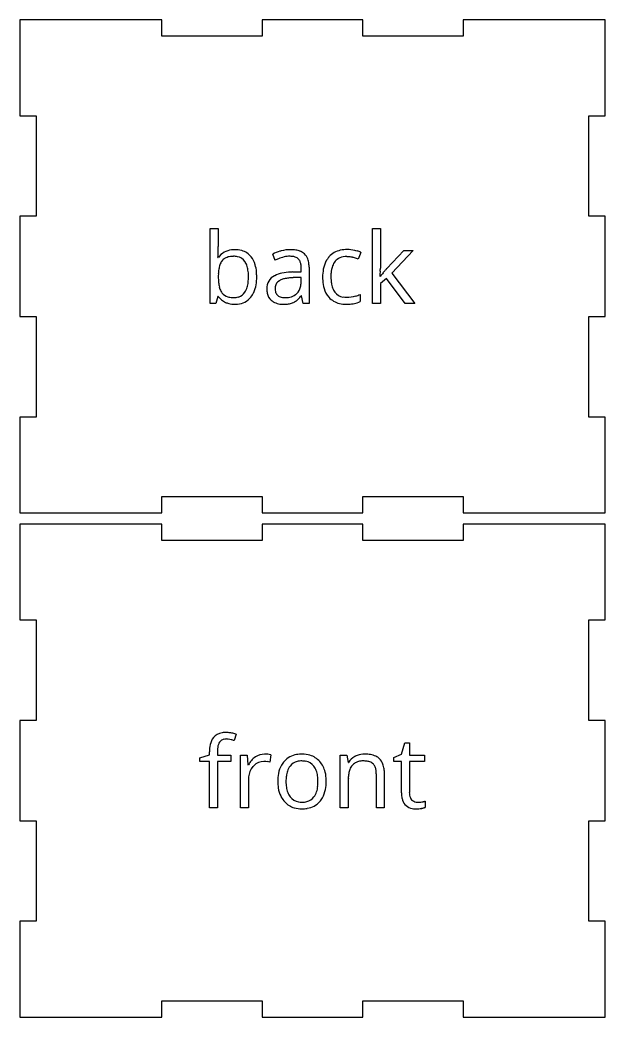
# Model space of a CAD drawing. Header units: inches. Extents: x 0 to 19.3, y 0.1 to 13.
# Drawn here: x 0 to 6.35, y 0.12 to 10.96 of the extents above; entities that cross this region are included whole.
import ezdxf

# ---------------------------------------------------------------- set-up
doc = ezdxf.new("R2010")
doc.units = ezdxf.units.IN

msp = doc.modelspace()

# ---------------------------------------------------------------- linework, layer by layer
at = {"layer": 'back_labelLayer'}
for p, q in [((2.067, 7.879), (2.067, 8.693)), ((2.067, 8.693), (2.154, 8.693)), ((2.154, 8.693), (2.154, 8.495)), ((3.828, 7.879), (3.828, 8.693)), ((3.828, 8.693), (3.914, 8.693)), ((3.914, 8.693), (3.914, 8.262)), ((3.983, 8.256), (4.168, 8.453)), ((4.271, 8.453), (4.039, 8.208)), ((4.168, 8.453), (4.271, 8.453)), ((2.15, 8.376), (2.154, 8.376)), ((2.771, 8.346), (2.745, 8.413)), ((3.701, 8.433), (3.674, 8.359)), ((3.055, 8.223), (3.055, 8.259)), ((3.14, 8.271), (3.14, 7.879)), ((2.958, 8.22), (3.055, 8.223)), ((3.053, 8.161), (2.966, 8.158)), ((3.053, 8.11), (3.053, 8.161)), ((3.91, 8.173), (3.914, 8.173)), ((3.98, 8.15), (3.914, 8.094)), ((4.182, 7.879), (3.98, 8.15)), ((4.039, 8.208), (4.287, 7.879)), ((3.914, 8.094), (3.914, 7.879)), ((2.148, 7.953), (2.129, 7.879)), ((2.154, 7.953), (2.148, 7.953)), ((3.058, 7.961), (3.054, 7.961)), ((3.076, 7.879), (3.058, 7.961)), ((3.693, 7.976), (3.693, 7.899)), ((2.129, 7.879), (2.067, 7.879)), ((3.14, 7.879), (3.076, 7.879)), ((3.914, 7.879), (3.828, 7.879)), ((4.287, 7.879), (4.182, 7.879))]:
    msp.add_line(p, q, dxfattribs=at)
for centre, radius, start, end in [((0.344, 8.494), 1.81, 358.1124, 0.0483), ((2.316, 8.263), 0.197, 95.1834, 145.111), ((2.333, 8.165), 0.296, 89.8747, 96.814), ((2.336, 8.197), 0.265, 74.2392, 90.5625), ((2.354, 8.261), 0.199, 38.5631, 74.0671), ((2.939, 8.06), 0.402, 90.0715, 104.652), ((2.941, 8.095), 0.367, 81.568, 90.3247), ((2.962, 8.233), 0.227, 68.2275, 81.7496), ((3.524, 8.235), 0.225, 101.4912, 138.3135), ((3.551, 8.122), 0.341, 89.5893, 102.1787), ((3.553, 8.071), 0.392, 77.7702, 89.9474), ((3.546, 8.03), 0.433, 74.6796, 77.958), ((0.848, 8.477), 1.306, 355.7241, 358.1257), ((1.079, 8.461), 1.074, 355.4683, 355.6512), ((2.284, 8.268), 0.115, 120.1402, 142.425), ((2.301, 8.237), 0.151, 100.4468, 119.67), ((2.319, 8.145), 0.244, 89.5729, 100.7323), ((2.322, 8.189), 0.201, 78.678, 90.3747), ((2.339, 8.261), 0.127, 35.5407, 79.8013), ((2.309, 8.226), 0.256, 16.4711, 38.4074), ((2.935, 8.061), 0.4, 106.3567, 118.335), ((3.026, 7.824), 0.581, 112.2121, 115.9642), ((2.969, 7.968), 0.427, 103.6224, 112.4322), ((2.952, 8.008), 0.456, 104.5161, 106.5483), ((2.936, 8.108), 0.283, 90.4484, 103.7664), ((2.934, 8.176), 0.214, 83.6506, 90.1753), ((2.943, 8.248), 0.142, 70.5721, 83.9924), ((2.961, 8.298), 0.0881, 42.7294, 71.038), ((2.954, 8.294), 0.0969, 20.4097, 41.4479), ((2.991, 8.307), 0.148, 47.8687, 68.2931), ((2.996, 8.316), 0.137, 19.233, 46.6743), ((2.916, 8.287), 0.223, 6.338, 19.6814), ((3.536, 8.226), 0.239, 138.6549, 152.6854), ((3.533, 8.239), 0.146, 114.4265, 161.6633), ((3.547, 8.194), 0.193, 88.7195, 112.5666), ((3.551, 8.194), 0.192, 87.6744, 89.9749), ((3.548, 8.137), 0.249, 81.6915, 87.508), ((3.533, 8.029), 0.359, 77.3002, 81.7343), ((3.511, 7.928), 0.461, 74.7802, 77.4492), ((3.532, 8.001), 0.386, 68.329, 74.8835), ((3.586, 8.175), 0.283, 70.0942, 74.7386), ((3.624, 8.28), 0.172, 63.5033, 70.1859), ((3.639, 8.312), 0.136, 62.919, 63.1655), ((2.621, 8.177), 0.467, 171.0669, 177.8457), ((2.428, 8.208), 0.271, 160.8929, 171.2334), ((2.312, 8.25), 0.149, 143.3382, 161.2559), ((2.325, 8.251), 0.144, 32.704, 35.5245), ((2.286, 8.228), 0.189, 15.7779, 32.0152), ((2.162, 8.192), 0.318, 6.1647, 16.0399), ((2.179, 8.185), 0.392, 5.134, 16.7972), ((2.9, 8.274), 0.154, 7.8271, 20.6045), ((2.806, 8.26), 0.249, 359.6933, 8.0039), ((2.798, 8.272), 0.342, 359.803, 6.658), ((3.766, 8.165), 0.479, 169.8976, 180.369), ((3.599, 8.196), 0.309, 153.0874, 170.1054), ((3.669, 8.186), 0.291, 160.1421, 175.1369), ((2.887, 8.275), 1.027, 357.5035, 358.3313), ((3.335, 8.263), 0.579, 358.2748, 359.8921), ((4.964, 7.371), 1.322, 139.2804, 140.4702), ((5.375, 7.017), 1.864, 138.3415, 139.288), ((2.822, 8.167), 0.668, 177.6172, 180.0429), ((2.728, 8.164), 0.574, 179.7765, 185.7074), ((1.984, 8.166), 0.497, 353.4937, 0.2207), ((1.969, 8.17), 0.513, 359.7679, 6.3096), ((2.063, 8.164), 0.509, 350.6564, 0.3379), ((2.014, 8.168), 0.557, 359.8781, 5.4093), ((2.83, 8.044), 0.15, 115.4905, 182.3569), ((2.906, 7.906), 0.307, 101.3569, 117.0797), ((2.865, 8.046), 0.0926, 120.9736, 172.4178), ((2.887, 8.012), 0.133, 113.5879, 121.6815), ((2.919, 7.935), 0.217, 102.7998, 113.2433), ((2.966, 7.624), 0.596, 92.4697, 101.7065), ((2.958, 7.769), 0.387, 96.3549, 102.9949), ((2.987, 7.521), 0.637, 91.8563, 96.4479), ((2.983, 7.373), 0.847, 91.7163, 92.9103), ((3.812, 8.162), 0.525, 179.9389, 183.9818), ((3.67, 8.149), 0.383, 183.5914, 196.3539), ((3.856, 8.165), 0.48, 174.5312, 180.1547), ((3.797, 8.161), 0.42, 179.7043, 188.0743), ((1.092, 8.37), 2.825, 356.0331, 356.6442), ((-1.017, 8.515), 4.938, 356.0272, 356.0524), ((2.212, 8.305), 1.704, 356.633, 357.491), ((4.333, 7.876), 0.513, 142.3226, 144.7086), ((4.607, 7.665), 0.859, 140.4329, 142.3366), ((2.501, 8.141), 0.346, 185.5927, 194.2051), ((2.356, 8.103), 0.197, 193.9429, 208.022), ((2.276, 8.109), 0.199, 326.7104, 343.6663), ((2.16, 8.145), 0.321, 343.4172, 353.6368), ((2.24, 8.133), 0.329, 335.8305, 350.8257), ((2.899, 8.036), 0.218, 179.5459, 192.6946), ((2.908, 8.037), 0.137, 171.2127, 180.2063), ((2.895, 8.036), 0.124, 179.5266, 192.7788), ((2.905, 8.089), 0.145, 314.1893, 347.427), ((2.833, 8.108), 0.22, 346.9181, 0.2824), ((2.733, 8.11), 0.321, 359.8302, 359.9871), ((3.544, 8.111), 0.251, 196.0167, 221.1349), ((3.646, 8.139), 0.267, 187.9317, 200.3887), ((3.564, 8.109), 0.18, 200.4183, 216.6392), ((2.31, 8.065), 0.192, 215.585, 245.8361), ((2.298, 8.073), 0.131, 208.5535, 217.561), ((2.293, 8.072), 0.126, 218.1692, 253.8046), ((2.316, 8.144), 0.202, 253.1384, 266.8485), ((2.323, 8.221), 0.279, 266.3786, 270.0504), ((2.325, 8.115), 0.173, 269.3869, 285.8631), ((2.348, 8.075), 0.205, 274.0639, 321.4082), ((2.338, 8.068), 0.125, 286.0164, 326.8495), ((2.318, 8.1), 0.244, 321.3163, 335.5438), ((2.825, 8.018), 0.143, 192.0828, 227.4521), ((2.829, 8.024), 0.149, 227.7682, 237.8051), ((2.853, 8.026), 0.0809, 192.3262, 222.0582), ((2.85, 8.024), 0.0772, 222.5777, 229.2572), ((2.861, 8.037), 0.0945, 229.7837, 254.2722), ((2.875, 8.084), 0.143, 253.9399, 266.4531), ((2.879, 8.136), 0.195, 266.0773, 270.0598), ((2.881, 8.18), 0.239, 269.579, 282.0414), ((2.899, 8.102), 0.16, 281.7122, 306.4593), ((2.906, 8.09), 0.145, 306.9873, 313.856), ((2.86, 8.094), 0.234, 304.8481, 314.8535), ((2.772, 8.184), 0.36, 314.744, 321.7077), ((3.519, 8.092), 0.22, 221.7975, 256.8021), ((3.529, 8.084), 0.138, 216.9696, 261.3101), ((3.545, 8.155), 0.21, 260.1359, 270.2695), ((3.544, 8.308), 0.363, 270.266, 286.289), ((3.522, 8.39), 0.449, 286.0458, 292.3656), ((2.325, 8.099), 0.229, 245.9805, 255.5453), ((2.332, 8.132), 0.263, 255.7754, 270.3187), ((2.334, 8.163), 0.294, 269.9222, 275.5478), ((2.842, 8.047), 0.176, 238.3272, 258.9184), ((2.86, 8.135), 0.266, 258.6719, 270.4047), ((2.863, 8.26), 0.391, 269.9539, 273.1487), ((2.869, 8.164), 0.295, 272.9335, 281.4138), ((2.888, 8.071), 0.2, 281.2977, 293.7312), ((2.903, 8.034), 0.16, 294.3933, 304.7366), ((3.545, 8.193), 0.324, 256.4242, 270.489), ((3.548, 8.345), 0.476, 269.965, 272.865), ((3.555, 8.233), 0.364, 272.5978, 282.1882), ((3.581, 8.119), 0.247, 282.0347, 296.9451)]:
    msp.add_arc(centre, radius, start, end, dxfattribs=at)
at = {"layer": 'back_outsideCutPath'}
for p, q in [((0, 10.958), (0, 9.918)), ((0.448, 10.958), (0, 10.958)), ((1.54, 10.958), (0.448, 10.958)), ((1.54, 10.781), (1.54, 10.958)), ((3.723, 10.958), (2.631, 10.958)), ((2.631, 10.958), (2.631, 10.781)), ((3.723, 10.781), (3.723, 10.958)), ((6.354, 10.958), (4.814, 10.958)), ((4.814, 10.958), (4.814, 10.781)), ((6.354, 9.918), (6.354, 10.958)), ((2.631, 10.781), (1.54, 10.781)), ((4.814, 10.781), (3.723, 10.781)), ((0, 9.918), (0.177, 9.918)), ((0.177, 9.918), (0.177, 8.827)), ((6.177, 8.827), (6.177, 9.918)), ((6.177, 9.918), (6.354, 9.918)), ((0.177, 8.827), (0, 8.827)), ((0, 8.827), (0, 7.735)), ((6.354, 8.827), (6.177, 8.827)), ((6.354, 7.735), (6.354, 8.827)), ((0, 7.735), (0.177, 7.735)), ((0.177, 7.735), (0.177, 6.644)), ((6.177, 6.644), (6.177, 7.735)), ((6.177, 7.735), (6.354, 7.735)), ((0.177, 6.644), (0, 6.644)), ((0, 6.644), (0, 5.604)), ((6.354, 6.644), (6.177, 6.644)), ((6.354, 5.604), (6.354, 6.644)), ((1.54, 5.604), (1.54, 5.781)), ((1.54, 5.781), (2.631, 5.781)), ((2.631, 5.781), (2.631, 5.604)), ((3.723, 5.604), (3.723, 5.781)), ((3.723, 5.781), (4.814, 5.781)), ((4.814, 5.781), (4.814, 5.604)), ((0, 5.604), (1.54, 5.604)), ((2.631, 5.604), (3.723, 5.604)), ((4.814, 5.604), (5.906, 5.604)), ((5.906, 5.604), (6.354, 5.604))]:
    msp.add_line(p, q, dxfattribs=at)
at = {"layer": 'front_labelLayer'}
for p, q in [((2.349, 3.199), (2.326, 3.129)), ((4.142, 2.981), (4.179, 3.103)), ((4.179, 3.103), (4.229, 3.103)), ((4.229, 3.103), (4.229, 2.971)), ((1.955, 2.942), (2.057, 2.974)), ((1.955, 2.903), (1.955, 2.942)), ((2.057, 2.974), (2.057, 3.006)), ((2.144, 3.008), (2.144, 2.971)), ((2.144, 2.971), (2.29, 2.971)), ((2.29, 2.971), (2.29, 2.903)), ((2.395, 2.398), (2.395, 2.971)), ((2.395, 2.971), (2.466, 2.971)), ((2.466, 2.971), (2.476, 2.864)), ((2.724, 2.975), (2.712, 2.894)), ((3.478, 2.398), (3.478, 2.971)), ((3.478, 2.971), (3.549, 2.971)), ((3.549, 2.971), (3.563, 2.892)), ((4.06, 2.945), (4.142, 2.981)), ((4.06, 2.903), (4.06, 2.945)), ((4.229, 2.971), (4.395, 2.971)), ((4.395, 2.971), (4.395, 2.903)), ((2.057, 2.903), (1.955, 2.903)), ((2.057, 2.398), (2.057, 2.903)), ((2.29, 2.903), (2.144, 2.903)), ((2.144, 2.903), (2.144, 2.398)), ((2.476, 2.864), (2.48, 2.864)), ((3.563, 2.892), (3.567, 2.892)), ((4.142, 2.903), (4.06, 2.903)), ((4.142, 2.562), (4.142, 2.903)), ((4.395, 2.903), (4.229, 2.903)), ((4.229, 2.903), (4.229, 2.566)), ((3.871, 2.398), (3.871, 2.768)), ((3.957, 2.771), (3.957, 2.398)), ((2.481, 2.705), (2.481, 2.398)), ((3.565, 2.698), (3.565, 2.398)), ((2.144, 2.398), (2.057, 2.398)), ((2.481, 2.398), (2.395, 2.398)), ((3.565, 2.398), (3.478, 2.398)), ((3.957, 2.398), (3.871, 2.398)), ((4.399, 2.469), (4.399, 2.403))]:
    msp.add_line(p, q, dxfattribs=at)
for centre, radius, start, end in [((2.244, 3.048), 0.182, 141.7435, 168.2322), ((2.217, 3.062), 0.152, 98.2552, 139.6203), ((2.229, 3.069), 0.0752, 102.7679, 144.3379), ((2.24, 2.953), 0.264, 89.6697, 99.9312), ((2.239, 3.028), 0.117, 89.486, 103.4195), ((2.24, 2.959), 0.187, 83.0764, 89.7927), ((2.24, 2.937), 0.279, 81.5637, 89.7021), ((2.228, 2.867), 0.279, 76.5186, 83.0218), ((2.221, 2.8), 0.418, 75.9742, 81.6565), ((2.187, 2.66), 0.562, 73.2961, 76.0943), ((2.409, 3.01), 0.352, 167.5775, 180.6588), ((2.442, 3.013), 0.298, 171.653, 178.4381), ((2.323, 3.031), 0.177, 161.8436, 171.785), ((2.25, 3.055), 0.1, 145.0688, 162.1797), ((2.196, 2.728), 0.421, 71.9614, 76.5917), ((2.554, 3.008), 0.41, 178.198, 180.024), ((2.683, 2.766), 0.224, 124.232, 139.416), ((2.655, 2.808), 0.173, 89.6798, 124.4404), ((2.657, 2.583), 0.398, 84.992, 90.1281), ((2.666, 2.69), 0.291, 78.4893, 85.0268), ((3.04, 2.749), 0.23, 99.1758, 137.9834), ((3.063, 2.644), 0.337, 89.7325, 100.0759), ((3.067, 2.689), 0.292, 73.5223, 90.5693), ((3.084, 2.752), 0.227, 41.1446, 73.2134), ((3.716, 2.798), 0.176, 116.9442, 147.6527), ((3.734, 2.767), 0.212, 115.8083, 117.6044), ((3.743, 2.746), 0.235, 94.3227, 115.5456), ((3.749, 2.697), 0.284, 89.9579, 94.7109), ((3.751, 2.638), 0.343, 80.5584, 90.354), ((3.773, 2.762), 0.217, 65.1095, 80.7638), ((3.798, 2.818), 0.156, 46.5586, 64.8781), ((3.8, 2.824), 0.15, 19.3848, 45.5995), ((2.736, 2.721), 0.293, 139.4138, 150.6032), ((2.68, 2.716), 0.198, 138.9575, 174.5423), ((2.686, 2.71), 0.206, 135.6207, 138.8381), ((2.649, 2.752), 0.15, 89.6336, 137.0881), ((2.65, 2.699), 0.203, 87.3437, 89.9672), ((2.646, 2.636), 0.266, 81.5882, 87.1917), ((2.629, 2.521), 0.383, 77.4451, 81.6358), ((3.097, 2.718), 0.295, 150.7111, 169.4694), ((3.049, 2.743), 0.24, 138.176, 150.2288), ((3.076, 2.743), 0.179, 142.9024, 162.375), ((3.042, 2.767), 0.138, 103.4685, 142.3118), ((3.06, 2.701), 0.207, 89.4804, 103.8807), ((3.063, 2.688), 0.219, 79.3452, 90.3178), ((3.08, 2.763), 0.143, 37.9579, 80.4005), ((3.05, 2.742), 0.179, 20.0258, 37.4349), ((3.052, 2.724), 0.27, 13.5014, 41.0703), ((3.716, 2.768), 0.142, 140.1521, 160.3147), ((3.7, 2.779), 0.122, 118.5441, 139.1927), ((3.718, 2.742), 0.164, 100.1174, 118.1601), ((3.737, 2.645), 0.263, 89.5933, 100.3719), ((3.739, 2.677), 0.23, 84.0192, 90.1515), ((3.748, 2.751), 0.155, 71.0823, 84.3696), ((3.768, 2.806), 0.0979, 43.3789, 71.5387), ((3.762, 2.803), 0.103, 22.7028, 42.3417), ((3.716, 2.784), 0.153, 8.4931, 22.6581), ((3.713, 2.791), 0.243, 6.963, 19.8367), ((3.579, 2.773), 0.379, 359.7629, 7.2117), ((2.745, 2.705), 0.263, 173.6912, 180.0883), ((3.25, 2.688), 0.451, 169.2444, 180.3882), ((3.348, 2.687), 0.459, 173.0088, 180.2466), ((3.183, 2.708), 0.292, 162.0653, 173.1675), ((2.962, 2.71), 0.273, 7.7443, 20.0688), ((2.803, 2.687), 0.433, 359.7076, 7.8974), ((2.926, 2.691), 0.401, 1.1277, 13.8802), ((4.122, 2.698), 0.556, 178.0815, 180.0231), ((3.975, 2.705), 0.41, 171.1764, 178.3218), ((3.814, 2.731), 0.247, 159.9534, 171.3801), ((3.625, 2.77), 0.245, 359.6717, 8.6875), ((3.234, 2.683), 0.434, 179.7746, 189.0931), ((3.122, 2.664), 0.321, 188.9105, 205.317), ((3.329, 2.682), 0.44, 179.706, 187.916), ((3.168, 2.659), 0.277, 187.7641, 200.0977), ((2.937, 2.664), 0.299, 342.3614, 353.754), ((2.779, 2.683), 0.457, 353.5366, 0.2014), ((2.878, 2.682), 0.448, 349.176, 0.3864), ((2.817, 2.685), 0.51, 359.9927, 1.5424), ((3.089, 2.65), 0.285, 205.6556, 208.4456), ((3.046, 2.624), 0.235, 207.7946, 238.6758), ((3.079, 2.627), 0.182, 200.0847, 216.9132), ((3.047, 2.604), 0.142, 217.3008, 261.7101), ((3.081, 2.602), 0.14, 284.5661, 322.6335), ((3.043, 2.629), 0.186, 323.0088, 342.6392), ((3.075, 2.627), 0.242, 318.1436, 329.7568), ((3.029, 2.652), 0.294, 330.2508, 349.4115), ((4.415, 2.559), 0.273, 179.3551, 192.8477), ((4.278, 2.522), 0.131, 190.3818, 253.8772), ((4.403, 2.565), 0.175, 179.642, 189.7506), ((4.342, 2.554), 0.112, 189.548, 205.7874), ((4.316, 2.542), 0.0842, 206.1285, 221.4087), ((3.049, 2.63), 0.242, 238.8119, 253.2425), ((3.059, 2.666), 0.279, 253.5438, 270.4184), ((3.062, 2.675), 0.216, 260.5031, 270.248), ((3.062, 2.724), 0.337, 269.7505, 279.8034), ((3.065, 2.661), 0.202, 269.4479, 284.7257), ((3.084, 2.621), 0.231, 278.8958, 317.998), ((4.305, 2.614), 0.227, 253.7846, 270.8851), ((4.314, 2.54), 0.0806, 221.5948, 262.3504), ((4.32, 2.575), 0.116, 261.326, 270.1908), ((4.308, 2.61), 0.222, 269.9992, 270.7567), ((4.307, 2.658), 0.271, 270.8928, 275.5484), ((4.321, 2.744), 0.285, 269.8806, 278.3026), ((4.297, 2.763), 0.376, 275.5254, 279.2948), ((4.306, 2.712), 0.325, 279.1874, 280.1149), ((4.324, 2.723), 0.264, 278.4143, 279.0029), ((4.32, 2.633), 0.244, 280.0064, 283.3735), ((4.292, 2.926), 0.469, 278.9587, 280.5107), ((4.342, 2.542), 0.151, 283.3066, 288.1194), ((4.323, 2.762), 0.303, 280.4854, 282.6274), ((4.349, 2.644), 0.181, 282.587, 285.5806), ((4.363, 2.48), 0.0854, 287.9899, 295.3043), ((4.364, 2.59), 0.126, 285.7109, 286.2631)]:
    msp.add_arc(centre, radius, start, end, dxfattribs=at)
at = {"layer": 'front_outsideCutPath'}
for p, q in [((0, 5.479), (0, 4.439)), ((0.448, 5.479), (0, 5.479)), ((1.54, 5.479), (0.448, 5.479)), ((1.54, 5.302), (1.54, 5.479)), ((3.723, 5.479), (2.631, 5.479)), ((2.631, 5.479), (2.631, 5.302)), ((3.723, 5.302), (3.723, 5.479)), ((6.354, 5.479), (4.814, 5.479)), ((4.814, 5.479), (4.814, 5.302)), ((6.354, 4.439), (6.354, 5.479)), ((2.631, 5.302), (1.54, 5.302)), ((4.814, 5.302), (3.723, 5.302)), ((0, 4.439), (0.177, 4.439)), ((0.177, 4.439), (0.177, 3.348)), ((6.177, 3.348), (6.177, 4.439)), ((6.177, 4.439), (6.354, 4.439)), ((0.177, 3.348), (0, 3.348)), ((0, 3.348), (0, 2.256)), ((6.354, 3.348), (6.177, 3.348)), ((6.354, 2.256), (6.354, 3.348)), ((0, 2.256), (0.177, 2.256)), ((0.177, 2.256), (0.177, 1.165)), ((6.177, 1.165), (6.177, 2.256)), ((6.177, 2.256), (6.354, 2.256)), ((0.177, 1.165), (0, 1.165)), ((0, 1.165), (0, 0.125)), ((6.354, 1.165), (6.177, 1.165)), ((6.354, 0.125), (6.354, 1.165)), ((1.54, 0.125), (1.54, 0.302)), ((1.54, 0.302), (2.631, 0.302)), ((2.631, 0.302), (2.631, 0.125)), ((3.723, 0.125), (3.723, 0.302)), ((3.723, 0.302), (4.814, 0.302)), ((4.814, 0.302), (4.814, 0.125)), ((0, 0.125), (1.54, 0.125)), ((2.631, 0.125), (3.723, 0.125)), ((4.814, 0.125), (5.906, 0.125)), ((5.906, 0.125), (6.354, 0.125))]:
    msp.add_line(p, q, dxfattribs=at)

doc.saveas('drawing.dxf')
